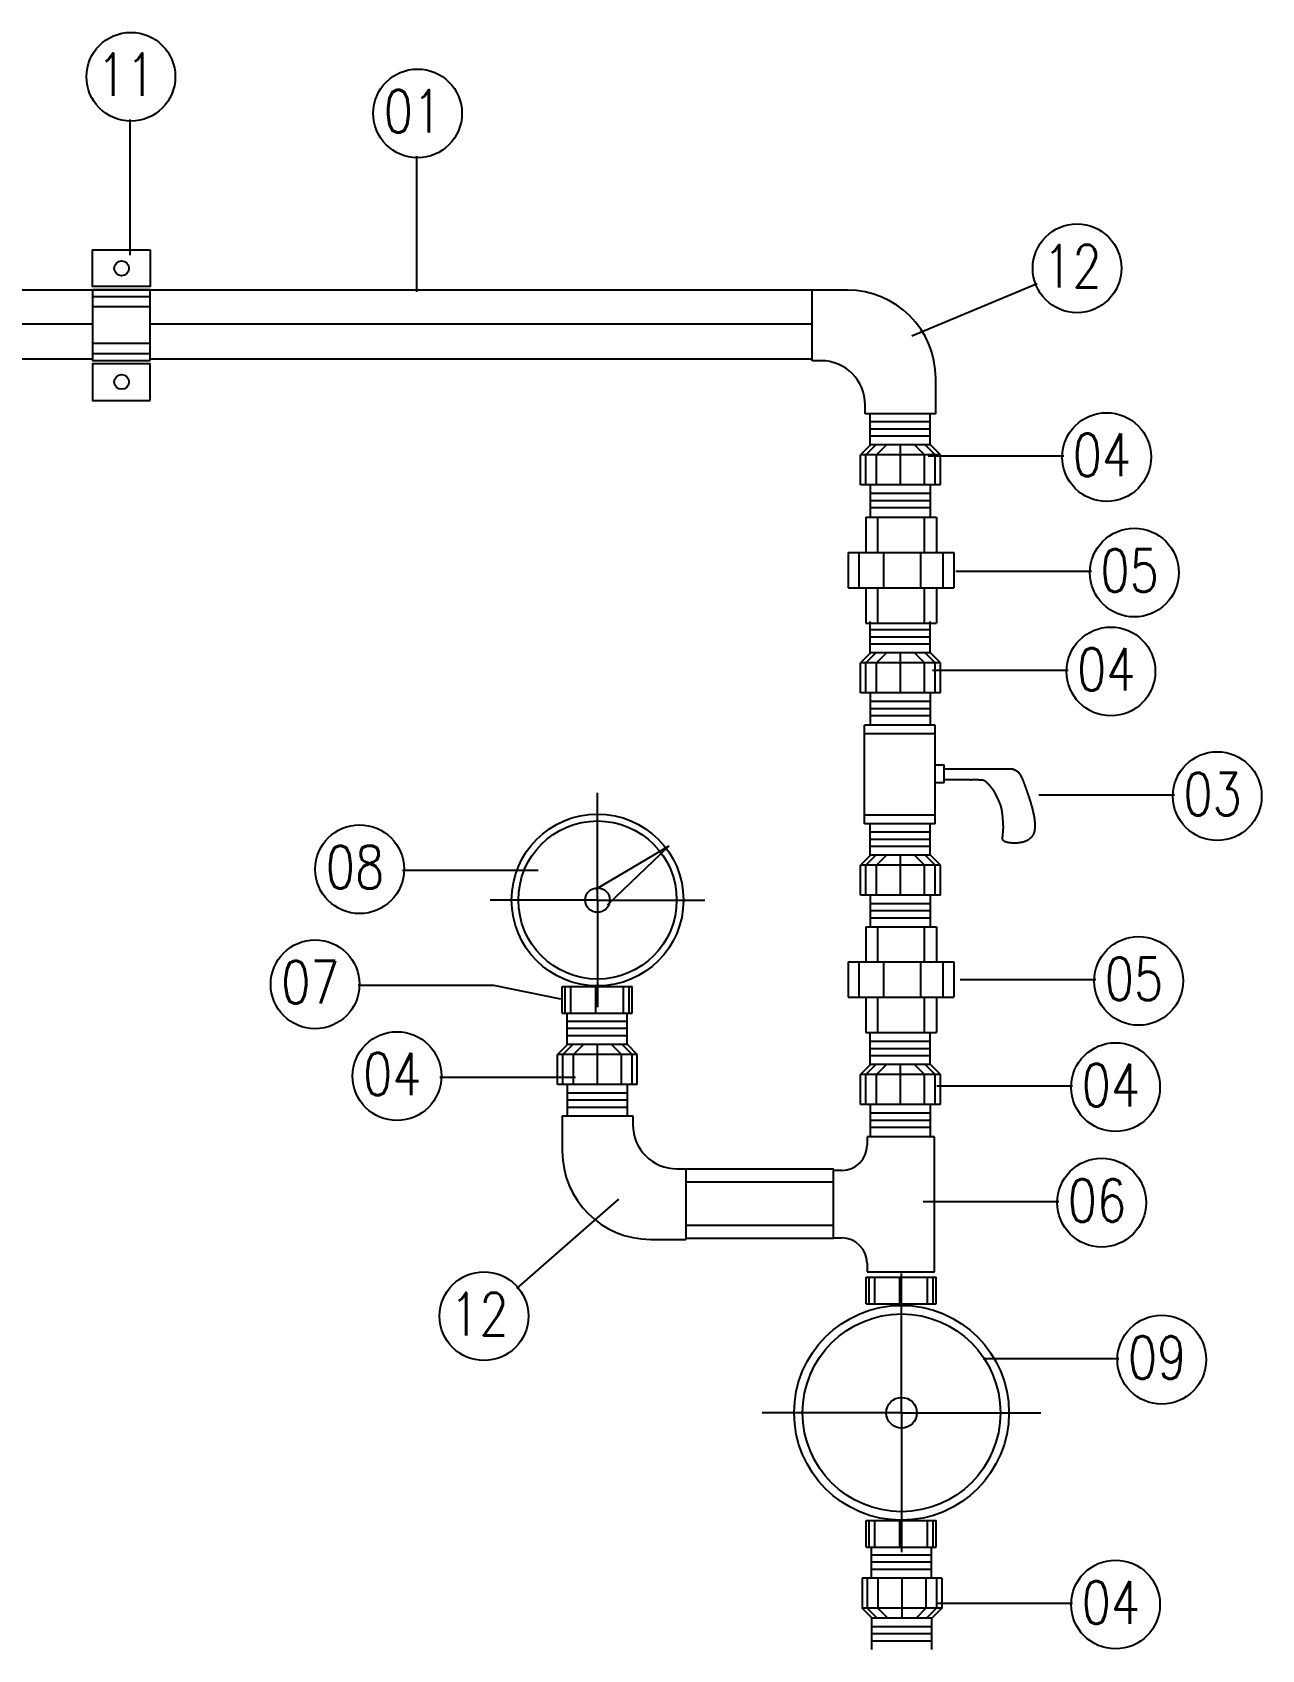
# Model space of a CAD drawing. Header units: millimetres. Extents: x 23536 to 47095, y 9984 to 20154.
# Drawn here: x 23630.24 to 23636.01, y 10004.31 to 10011.9 of the extents above; entities that cross this region are included whole.
import ezdxf

# ---------------------------------------------------------------- set-up
doc = ezdxf.new("R2010")
doc.units = ezdxf.units.MM
doc.header["$LTSCALE"] = 30
doc.header["$MEASUREMENT"] = 0
for name, color, linetype in [('ARQ', 8, 'CONTINUOUS'), ('DIM', 7, 'CONTINUOUS'), ('INC', 7, 'CONTINUOUS'), ('NORMO-INC', 3, 'CONTINUOUS'), ('NORMO-INST', 3, 'CONTINUOUS')]:
    doc.layers.add(name, color=color, linetype=linetype)
doc.styles.add('ROMANS', font='romans.shx', dxfattribs={"height": 0.14})

msp = doc.modelspace()

# ---------------------------------------------------------------- linework, layer by layer
at = {"layer": 'ARQ'}
for p, q in [((23630.7961, 10010.6579), (23630.5254, 10010.6579)), ((23630.7961, 10010.6099), (23630.5254, 10010.6099)), ((23630.5254, 10010.5294), (23629.891, 10010.5294)), ((23633.9034, 10010.5294), (23630.7961, 10010.5294)), ((23630.5254, 10010.4391), (23630.7961, 10010.4391)), ((23630.5254, 10010.3911), (23630.7961, 10010.3911)), ((23634.0042, 10006.5032), (23633.3082, 10006.5032)), ((23634.0042, 10006.2993), (23633.3082, 10006.2993))]:
    msp.add_line(p, q, dxfattribs=at)
for centre in [(23630.6623, 10010.791), (23630.6623, 10010.258)]:
    msp.add_circle(centre, 0.0347, dxfattribs=at)
at = {"layer": 'DIM', "color": 7}
for p, q in [((23634.4567, 10010.0703), (23634.1751, 10010.0703)), ((23634.4567, 10010.0369), (23634.1751, 10010.0369)), ((23634.4567, 10010.0035), (23634.1751, 10010.0035)), ((23634.155, 10009.9156), (23634.2018, 10009.9624)), ((23634.155, 10009.7752), (23634.155, 10009.9156)), ((23634.2048, 10009.9156), (23634.2516, 10009.9624)), ((23634.2048, 10009.7752), (23634.2048, 10009.9156)), ((23634.3176, 10009.7752), (23634.3176, 10009.9624)), ((23634.4304, 10009.9156), (23634.3836, 10009.9624)), ((23634.4304, 10009.7752), (23634.4304, 10009.9156)), ((23634.4803, 10009.9156), (23634.4335, 10009.9624)), ((23634.4803, 10009.7752), (23634.4803, 10009.9156)), ((23634.4567, 10009.7341), (23634.1751, 10009.7341)), ((23634.4567, 10009.7007), (23634.1751, 10009.7007)), ((23634.4567, 10009.6673), (23634.1751, 10009.6673)), ((23634.2094, 10009.6228), (23634.2094, 10009.4572)), ((23634.4282, 10009.6228), (23634.4282, 10009.4572)), ((23634.1216, 10009.4572), (23634.1216, 10009.2916)), ((23634.238, 10009.4572), (23634.238, 10009.2916)), ((23634.4108, 10009.4572), (23634.4108, 10009.2916)), ((23634.516, 10009.4572), (23634.516, 10009.2916)), ((23634.2094, 10009.2916), (23634.2094, 10009.126)), ((23634.4282, 10009.2916), (23634.4282, 10009.126)), ((23634.4567, 10009.094), (23634.1751, 10009.094)), ((23634.4567, 10009.0606), (23634.1751, 10009.0606)), ((23634.155, 10008.9393), (23634.2018, 10008.9861)), ((23634.4567, 10009.0273), (23634.1751, 10009.0273)), ((23634.2048, 10008.9393), (23634.2516, 10008.9861)), ((23634.3176, 10008.7989), (23634.3176, 10008.9861)), ((23634.4304, 10008.9393), (23634.3836, 10008.9861)), ((23634.4803, 10008.9393), (23634.4335, 10008.9861)), ((23634.155, 10008.7989), (23634.155, 10008.9393)), ((23634.2048, 10008.7989), (23634.2048, 10008.9393)), ((23634.4304, 10008.7989), (23634.4304, 10008.9393)), ((23634.4803, 10008.7989), (23634.4803, 10008.9393)), ((23634.4567, 10008.7579), (23634.1751, 10008.7579)), ((23634.4567, 10008.7245), (23634.1751, 10008.7245)), ((23634.4567, 10008.6911), (23634.1751, 10008.6911)), ((23634.4805, 10008.6067), (23634.1493, 10008.6067)), ((23634.4805, 10008.2244), (23634.1493, 10008.2244)), ((23634.4567, 10008.145), (23634.1751, 10008.145)), ((23634.4567, 10008.1116), (23634.1751, 10008.1116)), ((23634.4567, 10008.0782), (23634.1751, 10008.0782)), ((23634.155, 10007.9903), (23634.2018, 10008.0371)), ((23634.2048, 10007.9903), (23634.2516, 10008.0371)), ((23634.3176, 10007.8499), (23634.3176, 10008.0371)), ((23634.4304, 10007.9903), (23634.3836, 10008.0371)), ((23634.4803, 10007.9903), (23634.4335, 10008.0371)), ((23634.155, 10007.8499), (23634.155, 10007.9903)), ((23634.2048, 10007.8499), (23634.2048, 10007.9903)), ((23634.4304, 10007.8499), (23634.4304, 10007.9903)), ((23634.4803, 10007.8499), (23634.4803, 10007.9903)), ((23634.4567, 10007.8088), (23634.1751, 10007.8088)), ((23634.4567, 10007.7754), (23634.1751, 10007.7754)), ((23634.4567, 10007.742), (23634.1751, 10007.742)), ((23634.2094, 10007.7018), (23634.2094, 10007.5362)), ((23634.4282, 10007.7018), (23634.4282, 10007.5362)), ((23634.1216, 10007.5362), (23634.1216, 10007.3706)), ((23634.238, 10007.5362), (23634.238, 10007.3706)), ((23634.4108, 10007.5362), (23634.4108, 10007.3706)), ((23634.516, 10007.5362), (23634.516, 10007.3706)), ((23632.7436, 10007.2961), (23632.7436, 10007.4213)), ((23632.7707, 10007.2961), (23632.7707, 10007.4213)), ((23632.8873, 10007.2961), (23632.8873, 10007.4213)), ((23633.017, 10007.2961), (23633.017, 10007.4213)), ((23633.0441, 10007.2961), (23633.0441, 10007.4213)), ((23634.2094, 10007.3706), (23634.2094, 10007.205)), ((23634.4282, 10007.3706), (23634.4282, 10007.205)), ((23633.0344, 10007.2567), (23632.7528, 10007.2567)), ((23633.0344, 10007.2233), (23632.7528, 10007.2233)), ((23633.0344, 10007.1899), (23632.7528, 10007.1899)), ((23634.4567, 10007.1626), (23634.1751, 10007.1626)), ((23632.7326, 10007.102), (23632.7794, 10007.1488)), ((23632.7326, 10006.9616), (23632.7326, 10007.102)), ((23632.7825, 10007.102), (23632.8293, 10007.1488)), ((23632.7825, 10006.9616), (23632.7825, 10007.102)), ((23632.8953, 10006.9616), (23632.8953, 10007.1488)), ((23633.0081, 10007.102), (23632.9613, 10007.1488)), ((23633.0081, 10006.9616), (23633.0081, 10007.102)), ((23633.058, 10007.102), (23633.0112, 10007.1488)), ((23633.058, 10006.9616), (23633.058, 10007.102)), ((23634.4567, 10007.1292), (23634.1751, 10007.1292)), ((23634.4567, 10007.0958), (23634.1751, 10007.0958)), ((23634.155, 10007.0079), (23634.2018, 10007.0547)), ((23634.155, 10006.8675), (23634.155, 10007.0079)), ((23634.2048, 10007.0079), (23634.2516, 10007.0547)), ((23634.2048, 10006.8675), (23634.2048, 10007.0079)), ((23634.3176, 10006.8675), (23634.3176, 10007.0547)), ((23634.4304, 10007.0079), (23634.3836, 10007.0547)), ((23634.4304, 10006.8675), (23634.4304, 10007.0079)), ((23634.4803, 10007.0079), (23634.4335, 10007.0547)), ((23634.4803, 10006.8675), (23634.4803, 10007.0079)), ((23633.0344, 10006.9205), (23632.7528, 10006.9205)), ((23633.0344, 10006.8872), (23632.7528, 10006.8872)), ((23633.0344, 10006.8538), (23632.7528, 10006.8538)), ((23634.4567, 10006.8265), (23634.1751, 10006.8265)), ((23634.4567, 10006.7931), (23634.1751, 10006.7931)), ((23634.4567, 10006.7597), (23634.1751, 10006.7597)), ((23634.1703, 10005.9318), (23634.1703, 10006.057)), ((23634.1974, 10005.9318), (23634.1974, 10006.057)), ((23634.314, 10005.9318), (23634.314, 10006.057)), ((23634.4437, 10005.9318), (23634.4437, 10006.057)), ((23634.4708, 10005.9318), (23634.4708, 10006.057)), ((23634.1703, 10004.7904), (23634.1703, 10004.9156)), ((23634.1974, 10004.7904), (23634.1974, 10004.9156)), ((23634.314, 10004.7904), (23634.314, 10004.9156)), ((23634.4437, 10004.7904), (23634.4437, 10004.9156)), ((23634.4708, 10004.7904), (23634.4708, 10004.9156)), ((23634.4635, 10004.7527), (23634.1819, 10004.7527)), ((23634.4635, 10004.7193), (23634.1819, 10004.7193)), ((23634.4635, 10004.6859), (23634.1819, 10004.6859)), ((23634.1617, 10004.6449), (23634.1617, 10004.5045)), ((23634.2116, 10004.6449), (23634.2116, 10004.5045)), ((23634.3244, 10004.6449), (23634.3244, 10004.4577)), ((23634.4372, 10004.6449), (23634.4372, 10004.5045)), ((23634.487, 10004.6449), (23634.487, 10004.5045)), ((23634.1617, 10004.5045), (23634.2085, 10004.4577)), ((23634.2116, 10004.5045), (23634.2584, 10004.4577)), ((23634.4372, 10004.5045), (23634.3904, 10004.4577)), ((23634.487, 10004.5045), (23634.4402, 10004.4577)), ((23634.4635, 10004.4166), (23634.1819, 10004.4166)), ((23634.4635, 10004.3832), (23634.1819, 10004.3832)), ((23634.4635, 10004.3498), (23634.1819, 10004.3498))]:
    msp.add_line(p, q, dxfattribs=at)
at = {"layer": 'INC'}
for p, q in [((23633.9034, 10010.6886), (23629.891, 10010.6886)), ((23630.5254, 10010.3647), (23629.891, 10010.3647)), ((23633.9034, 10010.3647), (23630.7961, 10010.3647)), ((23634.0042, 10006.5632), (23633.3057, 10006.5632)), ((23634.0042, 10006.2393), (23633.3082, 10006.2393))]:
    msp.add_line(p, q, dxfattribs=at)
at = {"layer": 'NORMO-INC'}
for p, q in [((23632.8957, 10007.8268), (23632.8957, 10008.3302)), ((23633.2307, 10008.08), (23632.8855, 10007.8761)), ((23633.2307, 10008.08), (23632.941, 10007.8028)), ((23632.8957, 10007.8268), (23632.3924, 10007.8268)), ((23632.8957, 10007.8268), (23633.399, 10007.8268)), ((23632.8957, 10007.8268), (23632.8957, 10007.3235)), ((23634.3224, 10005.4208), (23634.3224, 10006.0751)), ((23634.3224, 10005.4208), (23633.6681, 10005.4208)), ((23634.3224, 10005.4208), (23634.3224, 10004.7664)), ((23634.3224, 10005.4208), (23634.9767, 10005.4208))]:
    msp.add_line(p, q, dxfattribs=at)
at = {"layer": 'NORMO-INST'}
for p, q in [((23630.7014, 10011.4888), (23630.7014, 10010.8522)), ((23632.0469, 10011.3167), (23632.0469, 10010.6802)), ((23634.069, 10010.6886), (23633.9034, 10010.6886)), ((23633.9034, 10010.3574), (23633.9034, 10010.6886)), ((23634.9586, 10010.718), (23634.371, 10010.4732)), ((23633.9448, 10010.3574), (23633.9034, 10010.3574)), ((23634.483, 10010.109), (23634.483, 10010.2746)), ((23634.1518, 10010.109), (23634.1518, 10010.1504)), ((23634.483, 10010.109), (23634.1518, 10010.109)), ((23634.1751, 10009.9624), (23634.1751, 10010.1107)), ((23634.4567, 10009.9624), (23634.4567, 10010.1107)), ((23634.1772, 10009.9624), (23634.1304, 10009.9156)), ((23634.5048, 10009.9156), (23634.1304, 10009.9156)), ((23634.1304, 10009.7752), (23634.1304, 10009.9156)), ((23634.458, 10009.9624), (23634.1772, 10009.9624)), ((23635.0835, 10009.9098), (23634.447, 10009.9098)), ((23634.5048, 10009.9156), (23634.458, 10009.9624)), ((23634.5048, 10009.7752), (23634.5048, 10009.9156)), ((23634.5048, 10009.7752), (23634.1304, 10009.7752)), ((23634.1751, 10009.7753), (23634.1751, 10009.6269)), ((23634.4567, 10009.7753), (23634.4567, 10009.6269)), ((23634.1546, 10009.6241), (23634.4858, 10009.6241)), ((23634.1546, 10009.6228), (23634.1546, 10009.4572)), ((23634.4858, 10009.6228), (23634.4858, 10009.4572)), ((23634.0718, 10009.4572), (23634.5686, 10009.4572)), ((23634.0718, 10009.4572), (23634.0718, 10009.2916)), ((23634.5686, 10009.4572), (23634.5686, 10009.2916)), ((23635.2138, 10009.3679), (23634.5772, 10009.3679)), ((23634.0718, 10009.2916), (23634.5686, 10009.2916)), ((23634.1546, 10009.2916), (23634.1546, 10009.126)), ((23634.4858, 10009.2916), (23634.4858, 10009.126)), ((23634.1751, 10008.9861), (23634.1751, 10009.1345)), ((23634.4567, 10008.9861), (23634.4567, 10009.1345)), ((23634.1546, 10009.126), (23634.4858, 10009.126)), ((23634.1772, 10008.9861), (23634.1304, 10008.9393)), ((23634.458, 10008.9861), (23634.1772, 10008.9861)), ((23634.5048, 10008.9393), (23634.458, 10008.9861)), ((23634.1304, 10008.7989), (23634.1304, 10008.9393)), ((23634.5048, 10008.9393), (23634.1304, 10008.9393)), ((23635.1037, 10008.904), (23634.4671, 10008.904)), ((23634.5048, 10008.7989), (23634.5048, 10008.9393)), ((23634.5048, 10008.7989), (23634.1304, 10008.7989)), ((23634.1751, 10008.799), (23634.1751, 10008.6507)), ((23634.4567, 10008.799), (23634.4567, 10008.6507)), ((23634.1493, 10008.1844), (23634.1493, 10008.6467)), ((23634.4805, 10008.6467), (23634.1493, 10008.6467)), ((23634.4805, 10008.1844), (23634.4805, 10008.6467)), ((23634.4805, 10008.4614), (23634.5219, 10008.4614)), ((23634.5219, 10008.3786), (23634.5219, 10008.4614)), ((23634.4805, 10008.3786), (23634.5219, 10008.3786)), ((23635.6028, 10008.3187), (23634.9663, 10008.3187)), ((23634.4805, 10008.1844), (23634.1493, 10008.1844)), ((23634.1751, 10008.0371), (23634.1751, 10008.1854)), ((23634.4567, 10008.0371), (23634.4567, 10008.1854)), ((23634.1772, 10008.0371), (23634.1304, 10007.9903)), ((23634.458, 10008.0371), (23634.1772, 10008.0371)), ((23634.5048, 10007.9903), (23634.458, 10008.0371)), ((23631.9809, 10007.9672), (23632.6175, 10007.9672)), ((23634.5048, 10007.9903), (23634.1304, 10007.9903)), ((23634.1304, 10007.8499), (23634.1304, 10007.9903)), ((23634.5048, 10007.8499), (23634.5048, 10007.9903)), ((23634.5048, 10007.8499), (23634.1304, 10007.8499)), ((23634.1751, 10007.85), (23634.1751, 10007.7016)), ((23634.4567, 10007.85), (23634.4567, 10007.7016)), ((23634.1546, 10007.7018), (23634.4858, 10007.7018)), ((23634.1546, 10007.7018), (23634.1546, 10007.5362)), ((23634.4858, 10007.7018), (23634.4858, 10007.5362)), ((23634.0718, 10007.5362), (23634.5686, 10007.5362)), ((23634.0718, 10007.5362), (23634.0718, 10007.3706)), ((23634.5686, 10007.5362), (23634.5686, 10007.3706)), ((23631.7718, 10007.427), (23632.4083, 10007.427)), ((23632.4083, 10007.427), (23632.7215, 10007.3632)), ((23632.73, 10007.4213), (23633.0576, 10007.4213)), ((23632.73, 10007.2961), (23632.73, 10007.4213)), ((23633.0576, 10007.2961), (23633.0576, 10007.4213)), ((23635.2339, 10007.4518), (23634.5973, 10007.4518)), ((23634.0718, 10007.3706), (23634.5686, 10007.3706)), ((23634.1546, 10007.3706), (23634.1546, 10007.205)), ((23634.4858, 10007.3706), (23634.4858, 10007.205)), ((23632.73, 10007.2961), (23633.0576, 10007.2961)), ((23632.7528, 10007.1488), (23632.7528, 10007.2971)), ((23633.0344, 10007.1488), (23633.0344, 10007.2971)), ((23634.1546, 10007.205), (23634.4858, 10007.205)), ((23634.1751, 10007.0547), (23634.1751, 10007.2031)), ((23634.4567, 10007.0547), (23634.4567, 10007.2031)), ((23632.7549, 10007.1488), (23632.7081, 10007.102)), ((23633.0825, 10007.102), (23632.7081, 10007.102)), ((23632.7081, 10006.9616), (23632.7081, 10007.102)), ((23633.0357, 10007.1488), (23632.7549, 10007.1488)), ((23633.0825, 10007.102), (23633.0357, 10007.1488)), ((23633.0825, 10006.9616), (23633.0825, 10007.102)), ((23634.1772, 10007.0547), (23634.1304, 10007.0079)), ((23634.1304, 10006.8675), (23634.1304, 10007.0079)), ((23634.5048, 10007.0079), (23634.1304, 10007.0079)), ((23634.458, 10007.0547), (23634.1772, 10007.0547)), ((23634.5048, 10007.0079), (23634.458, 10007.0547)), ((23634.5048, 10006.8675), (23634.5048, 10007.0079)), ((23632.1559, 10006.9961), (23632.7925, 10006.9961)), ((23633.0825, 10006.9616), (23632.7081, 10006.9616)), ((23632.7528, 10006.9617), (23632.7528, 10006.8133)), ((23633.0344, 10006.9617), (23633.0344, 10006.8133)), ((23635.1254, 10006.9533), (23634.4888, 10006.9533)), ((23634.5048, 10006.8675), (23634.1304, 10006.8675)), ((23634.1751, 10006.8676), (23634.1751, 10006.7192)), ((23634.4567, 10006.8676), (23634.4567, 10006.7192)), ((23632.7304, 10006.8138), (23633.0616, 10006.8138)), ((23632.7304, 10006.8138), (23632.7304, 10006.6482)), ((23633.0616, 10006.8138), (23633.0616, 10006.7724)), ((23634.4774, 10006.7163), (23634.1606, 10006.7163)), ((23634.1606, 10006.7163), (23634.1606, 10006.6767)), ((23634.4774, 10006.0827), (23634.4774, 10006.7163)), ((23633.2686, 10006.5654), (23633.31, 10006.5654)), ((23633.31, 10006.5654), (23633.31, 10006.2342)), ((23634.0022, 10006.5579), (23634.0022, 10006.2411)), ((23634.0418, 10006.5579), (23634.0022, 10006.5579)), ((23632.5172, 10006.0037), (23632.9956, 10006.4236)), ((23635.0603, 10006.4114), (23634.4237, 10006.4114)), ((23633.1444, 10006.2342), (23633.31, 10006.2342)), ((23634.0022, 10006.2411), (23634.0418, 10006.2411)), ((23634.1606, 10006.1223), (23634.1606, 10006.0827)), ((23634.1568, 10006.057), (23634.4843, 10006.057)), ((23634.1568, 10005.9318), (23634.1568, 10006.057)), ((23634.1606, 10006.0827), (23634.4774, 10006.0827)), ((23634.4843, 10005.9318), (23634.4843, 10006.057)), ((23634.1568, 10005.9318), (23634.4843, 10005.9318)), ((23635.3424, 10005.6745), (23634.7058, 10005.6745)), ((23634.1568, 10004.9156), (23634.4843, 10004.9156)), ((23634.1568, 10004.7904), (23634.1568, 10004.9156)), ((23634.4843, 10004.7904), (23634.4843, 10004.9156)), ((23634.1568, 10004.7904), (23634.4843, 10004.7904)), ((23634.1819, 10004.6448), (23634.1819, 10004.7932)), ((23634.4635, 10004.6448), (23634.4635, 10004.7932)), ((23634.1372, 10004.6449), (23634.1372, 10004.5045)), ((23634.5116, 10004.6449), (23634.1372, 10004.6449)), ((23634.5116, 10004.6449), (23634.5116, 10004.5045)), ((23634.5116, 10004.5045), (23634.1372, 10004.5045)), ((23634.184, 10004.4577), (23634.1372, 10004.5045)), ((23634.5116, 10004.5045), (23634.4648, 10004.4577)), ((23635.1254, 10004.5257), (23634.4888, 10004.5257)), ((23634.1819, 10004.4577), (23634.1819, 10004.3093)), ((23634.4648, 10004.4577), (23634.184, 10004.4577)), ((23634.4635, 10004.4577), (23634.4635, 10004.3093))]:
    msp.add_line(p, q, dxfattribs=at)
for points in [[(23630.7961, 10010.8782), (23630.7961, 10010.706), (23630.5254, 10010.706), (23630.5254, 10010.8782)], [(23630.7961, 10010.3591), (23630.7961, 10010.6899), (23630.5254, 10010.6899), (23630.5254, 10010.3591)], [(23630.7961, 10010.1707), (23630.7961, 10010.3429), (23630.5254, 10010.3429), (23630.5254, 10010.1707)]]:
    msp.add_lwpolyline(points, close=True, dxfattribs=at)
msp.add_lwpolyline([(23634.521, 10008.4424), (23634.5505, 10008.4424), (23634.5775, 10008.4424), (23634.6022, 10008.4424), (23634.6245, 10008.4424), (23634.6446, 10008.4424), (23634.6626, 10008.4424), (23634.6786, 10008.4424), (23634.6926, 10008.4424), (23634.7049, 10008.4424), (23634.7154, 10008.4424), (23634.7245, 10008.4424), (23634.7324, 10008.4424), (23634.7393, 10008.4424), (23634.7453, 10008.4424), (23634.7507, 10008.4424), (23634.7557, 10008.4424), (23634.7604, 10008.4424), (23634.7649, 10008.4424), (23634.7692, 10008.4424), (23634.7733, 10008.4424), (23634.7772, 10008.4424), (23634.7809, 10008.4424), (23634.7845, 10008.4424), (23634.7878, 10008.4424), (23634.7909, 10008.4424), (23634.7939, 10008.4424), (23634.7968, 10008.4424), (23634.7994, 10008.4424), (23634.8019, 10008.4424), (23634.8043, 10008.4424), (23634.8065, 10008.4424), (23634.8086, 10008.4424), (23634.8105, 10008.4424), (23634.8123, 10008.4424), (23634.814, 10008.4424), (23634.8156, 10008.4424), (23634.8171, 10008.4424), (23634.8184, 10008.4424), (23634.8197, 10008.4424), (23634.8208, 10008.4424), (23634.8219, 10008.4424), (23634.8229, 10008.4424), (23634.8238, 10008.4424), (23634.8246, 10008.4424), (23634.8254, 10008.4424), (23634.8261, 10008.4424), (23634.8267, 10008.4424), (23634.8273, 10008.4424), (23634.8279, 10008.4424), (23634.8284, 10008.4424), (23634.8288, 10008.4424), (23634.8292, 10008.4424), (23634.8296, 10008.4424), (23634.83, 10008.4424), (23634.8304, 10008.4424), (23634.8307, 10008.4424), (23634.831, 10008.4424), (23634.8313, 10008.4424), (23634.8317, 10008.4424), (23634.832, 10008.4424), (23634.8322, 10008.4424), (23634.8325, 10008.4424), (23634.8328, 10008.4424), (23634.8331, 10008.4424), (23634.8334, 10008.4424), (23634.8336, 10008.4424), (23634.8339, 10008.4424), (23634.8341, 10008.4424), (23634.8344, 10008.4424), (23634.8347, 10008.4424), (23634.8349, 10008.4424), (23634.8352, 10008.4424), (23634.8354, 10008.4424), (23634.8356, 10008.4424), (23634.8359, 10008.4424), (23634.8361, 10008.4424), (23634.8364, 10008.4423), (23634.8366, 10008.4423), (23634.8368, 10008.4423), (23634.8371, 10008.4423), (23634.8373, 10008.4423), (23634.8375, 10008.4423), (23634.8377, 10008.4423), (23634.8379, 10008.4423), (23634.8382, 10008.4423), (23634.8384, 10008.4423), (23634.8386, 10008.4423), (23634.8388, 10008.4422), (23634.839, 10008.4422), (23634.8392, 10008.4422), (23634.8394, 10008.4422), (23634.8397, 10008.4422), (23634.8399, 10008.4422), (23634.8401, 10008.4421), (23634.8403, 10008.4421), (23634.8405, 10008.4421), (23634.8407, 10008.4421), (23634.8409, 10008.442), (23634.8411, 10008.442), (23634.8413, 10008.442), (23634.8415, 10008.442), (23634.8417, 10008.4419), (23634.8419, 10008.4419), (23634.8421, 10008.4419), (23634.8423, 10008.4418), (23634.8425, 10008.4418), (23634.8427, 10008.4418), (23634.8429, 10008.4417), (23634.8431, 10008.4417), (23634.8432, 10008.4416), (23634.8434, 10008.4416), (23634.8436, 10008.4416), (23634.8438, 10008.4415), (23634.844, 10008.4415), (23634.8442, 10008.4414), (23634.8444, 10008.4414), (23634.8446, 10008.4413), (23634.8448, 10008.4413), (23634.845, 10008.4412), (23634.8452, 10008.4412), (23634.8454, 10008.4411), (23634.8456, 10008.441), (23634.8458, 10008.441), (23634.846, 10008.4409), (23634.8462, 10008.4408), (23634.8465, 10008.4408), (23634.8467, 10008.4407), (23634.8469, 10008.4406), (23634.8471, 10008.4406), (23634.8473, 10008.4405), (23634.8475, 10008.4404), (23634.8477, 10008.4403), (23634.8479, 10008.4403), (23634.8481, 10008.4402), (23634.8483, 10008.4401), (23634.8485, 10008.44), (23634.8488, 10008.4399), (23634.849, 10008.4399), (23634.8492, 10008.4398), (23634.8494, 10008.4397), (23634.8496, 10008.4396), (23634.8498, 10008.4395), (23634.85, 10008.4394), (23634.8502, 10008.4393), (23634.8505, 10008.4392), (23634.8507, 10008.4391), (23634.8509, 10008.439), (23634.8511, 10008.439), (23634.8513, 10008.4389), (23634.8515, 10008.4388), (23634.8517, 10008.4387), (23634.852, 10008.4386), (23634.8522, 10008.4385), (23634.8524, 10008.4384), (23634.8526, 10008.4383), (23634.8528, 10008.4382), (23634.853, 10008.438), (23634.8533, 10008.4379), (23634.8535, 10008.4378), (23634.8537, 10008.4377), (23634.8539, 10008.4376), (23634.8541, 10008.4375), (23634.8543, 10008.4374), (23634.8545, 10008.4373), (23634.8547, 10008.4372), (23634.855, 10008.4371), (23634.8552, 10008.437), (23634.8554, 10008.4369), (23634.8556, 10008.4367), (23634.8558, 10008.4366), (23634.856, 10008.4365), (23634.8562, 10008.4364), (23634.8564, 10008.4363), (23634.8566, 10008.4362), (23634.8569, 10008.4361), (23634.8571, 10008.436), (23634.8573, 10008.4358), (23634.8575, 10008.4357), (23634.8577, 10008.4356), (23634.8579, 10008.4355), (23634.8581, 10008.4354), (23634.8583, 10008.4353), (23634.8585, 10008.4352), (23634.8587, 10008.435), (23634.8589, 10008.4349), (23634.8591, 10008.4348), (23634.8593, 10008.4347), (23634.8595, 10008.4346), (23634.8597, 10008.4345), (23634.8599, 10008.4344), (23634.8601, 10008.4342), (23634.8603, 10008.4341), (23634.8605, 10008.434), (23634.8607, 10008.4339), (23634.8609, 10008.4338), (23634.861, 10008.4337), (23634.8612, 10008.4335), (23634.8614, 10008.4334), (23634.8616, 10008.4333), (23634.8618, 10008.4332), (23634.862, 10008.4331), (23634.8622, 10008.4329), (23634.8624, 10008.4328), (23634.8626, 10008.4327), (23634.8627, 10008.4326), (23634.8629, 10008.4325), (23634.8631, 10008.4323), (23634.8633, 10008.4322), (23634.8635, 10008.4321), (23634.8637, 10008.432), (23634.8638, 10008.4318), (23634.864, 10008.4317), (23634.8642, 10008.4316), (23634.8644, 10008.4315), (23634.8646, 10008.4313), (23634.8647, 10008.4312), (23634.8649, 10008.4311), (23634.8651, 10008.4309), (23634.8653, 10008.4308), (23634.8655, 10008.4307), (23634.8656, 10008.4305), (23634.8658, 10008.4304), (23634.866, 10008.4303), (23634.8662, 10008.4301), (23634.8663, 10008.43), (23634.8665, 10008.4299), (23634.8667, 10008.4297), (23634.8669, 10008.4296), (23634.867, 10008.4294), (23634.8672, 10008.4293), (23634.8674, 10008.4291), (23634.8676, 10008.429), (23634.8677, 10008.4288), (23634.8679, 10008.4287), (23634.8681, 10008.4285), (23634.8683, 10008.4284), (23634.8684, 10008.4282), (23634.8686, 10008.4281), (23634.8688, 10008.4279), (23634.869, 10008.4278), (23634.8691, 10008.4276), (23634.8693, 10008.4274), (23634.8695, 10008.4273), (23634.8697, 10008.4271), (23634.8698, 10008.427), (23634.87, 10008.4268), (23634.8702, 10008.4266), (23634.8703, 10008.4264), (23634.8705, 10008.4263), (23634.8707, 10008.4261), (23634.8709, 10008.4259), (23634.871, 10008.4257), (23634.8712, 10008.4256), (23634.8714, 10008.4254), (23634.8715, 10008.4252), (23634.8717, 10008.425), (23634.8719, 10008.4248), (23634.8721, 10008.4246), (23634.8722, 10008.4244), (23634.8724, 10008.4242), (23634.8726, 10008.424), (23634.8728, 10008.4239), (23634.8729, 10008.4237), (23634.8731, 10008.4235), (23634.8733, 10008.4233), (23634.8734, 10008.423), (23634.8736, 10008.4228), (23634.8738, 10008.4226), (23634.874, 10008.4224), (23634.8741, 10008.4222), (23634.8743, 10008.422), (23634.8745, 10008.4218), (23634.8746, 10008.4216), (23634.8748, 10008.4214), (23634.875, 10008.4211), (23634.8752, 10008.4209), (23634.8753, 10008.4207), (23634.8755, 10008.4205), (23634.8757, 10008.4202), (23634.8759, 10008.42), (23634.876, 10008.4198), (23634.8762, 10008.4195), (23634.8764, 10008.4193), (23634.8765, 10008.4191), (23634.8767, 10008.4188), (23634.8769, 10008.4186), (23634.8771, 10008.4184), (23634.8772, 10008.4181), (23634.8774, 10008.4179), (23634.8776, 10008.4176), (23634.8778, 10008.4174), (23634.8779, 10008.4171), (23634.8781, 10008.4169), (23634.8783, 10008.4166), (23634.8784, 10008.4164), (23634.8786, 10008.4161), (23634.8788, 10008.4158), (23634.879, 10008.4156), (23634.8791, 10008.4153), (23634.8793, 10008.415), (23634.8795, 10008.4148), (23634.8796, 10008.4145), (23634.8798, 10008.4142), (23634.88, 10008.414), (23634.8802, 10008.4137), (23634.8803, 10008.4134), (23634.8805, 10008.4131), (23634.8807, 10008.4129), (23634.8809, 10008.4126), (23634.881, 10008.4123), (23634.8812, 10008.412), (23634.8814, 10008.4117), (23634.8815, 10008.4114), (23634.8817, 10008.4111), (23634.8819, 10008.4108), (23634.8821, 10008.4105), (23634.8823, 10008.4102), (23634.8824, 10008.4099), (23634.8826, 10008.4095), (23634.8828, 10008.4092), (23634.883, 10008.4088), (23634.8832, 10008.4085), (23634.8834, 10008.4081), (23634.8836, 10008.4077), (23634.8838, 10008.4073), (23634.884, 10008.4069), (23634.8842, 10008.4065), (23634.8844, 10008.406), (23634.8846, 10008.4056), (23634.8849, 10008.4051), (23634.8851, 10008.4046), (23634.8854, 10008.404), (23634.8856, 10008.4035), (23634.8859, 10008.4029), (23634.8861, 10008.4023), (23634.8864, 10008.4017), (23634.8867, 10008.401), (23634.887, 10008.4004), (23634.8873, 10008.3997), (23634.8876, 10008.3989), (23634.8879, 10008.3982), (23634.8882, 10008.3974), (23634.8886, 10008.3965), (23634.8889, 10008.3957), (23634.8893, 10008.3948), (23634.8897, 10008.3938), (23634.89, 10008.3929), (23634.8904, 10008.3919), (23634.8908, 10008.3908), (23634.8913, 10008.3897), (23634.8917, 10008.3886), (23634.8922, 10008.3874), (23634.8926, 10008.3862), (23634.8931, 10008.385), (23634.8936, 10008.3837), (23634.8941, 10008.3823), (23634.8946, 10008.3809), (23634.8952, 10008.3795), (23634.8957, 10008.378), (23634.8963, 10008.3765), (23634.8969, 10008.3749), (23634.8975, 10008.3732), (23634.8981, 10008.3715), (23634.8987, 10008.3698), (23634.8994, 10008.368), (23634.9001, 10008.3661), (23634.9008, 10008.3642), (23634.9015, 10008.3622), (23634.9022, 10008.3602), (23634.903, 10008.3581), (23634.9038, 10008.3559), (23634.9045, 10008.3537), (23634.9054, 10008.3515), (23634.9062, 10008.3491), (23634.9071, 10008.3467), (23634.9079, 10008.3443), (23634.9088, 10008.3417), (23634.9097, 10008.3391), (23634.9107, 10008.3365), (23634.9116, 10008.3338), (23634.9126, 10008.331), (23634.9135, 10008.3282), (23634.9145, 10008.3253), (23634.9155, 10008.3224), (23634.9165, 10008.3195), (23634.9176, 10008.3164), (23634.9186, 10008.3134), (23634.9196, 10008.3103), (23634.9207, 10008.3071), (23634.9217, 10008.3039), (23634.9227, 10008.3007), (23634.9238, 10008.2974), (23634.9248, 10008.2941), (23634.9258, 10008.2908), (23634.9269, 10008.2875), (23634.9279, 10008.2841), (23634.9289, 10008.2807), (23634.9299, 10008.2773), (23634.9309, 10008.2738), (23634.9319, 10008.2704), (23634.9329, 10008.2669), (23634.9338, 10008.2634), (23634.9348, 10008.2599), (23634.9357, 10008.2564), (23634.9366, 10008.2529), (23634.9375, 10008.2494), (23634.9383, 10008.2459), (23634.9391, 10008.2423), (23634.9399, 10008.2388), (23634.9407, 10008.2353), (23634.9415, 10008.2318), (23634.9422, 10008.2283), (23634.9429, 10008.2248), (23634.9435, 10008.2213), (23634.9441, 10008.2179), (23634.9447, 10008.2145), (23634.9453, 10008.211), (23634.9458, 10008.2076), (23634.9462, 10008.2043), (23634.9466, 10008.2009), (23634.947, 10008.1976), (23634.9473, 10008.1943), (23634.9476, 10008.191), (23634.9478, 10008.1878), (23634.948, 10008.1846), (23634.9482, 10008.1815), (23634.9482, 10008.1784), (23634.9482, 10008.1753), (23634.9482, 10008.1723), (23634.9481, 10008.1693), (23634.948, 10008.1664), (23634.9478, 10008.1636), (23634.9475, 10008.1607), (23634.9471, 10008.158), (23634.9467, 10008.1553), (23634.9463, 10008.1527), (23634.9457, 10008.1501), (23634.9451, 10008.1476), (23634.9445, 10008.1451), (23634.9437, 10008.1427), (23634.9429, 10008.1404), (23634.942, 10008.1382), (23634.9411, 10008.136), (23634.9401, 10008.1339), (23634.939, 10008.1318), (23634.9379, 10008.1298), (23634.9367, 10008.1279), (23634.9354, 10008.1261), (23634.9341, 10008.1243), (23634.9327, 10008.1225), (23634.9313, 10008.1209), (23634.9298, 10008.1193), (23634.9283, 10008.1177), (23634.9267, 10008.1162), (23634.9251, 10008.1148), (23634.9234, 10008.1134), (23634.9217, 10008.1121), (23634.9199, 10008.1109), (23634.9181, 10008.1096), (23634.9163, 10008.1085), (23634.9144, 10008.1074), (23634.9125, 10008.1063), (23634.9106, 10008.1053), (23634.9086, 10008.1044), (23634.9066, 10008.1035), (23634.9046, 10008.1026), (23634.9025, 10008.1018), (23634.9005, 10008.1011), (23634.8984, 10008.1004), (23634.8963, 10008.0997), (23634.8942, 10008.099), (23634.892, 10008.0985), (23634.8899, 10008.0979), (23634.8877, 10008.0974), (23634.8856, 10008.0969), (23634.8834, 10008.0965), (23634.8812, 10008.0961), (23634.879, 10008.0957), (23634.8769, 10008.0954), (23634.8747, 10008.0951), (23634.8725, 10008.0948), (23634.8704, 10008.0946), (23634.8682, 10008.0944), (23634.866, 10008.0942), (23634.8639, 10008.0941), (23634.8618, 10008.094), (23634.8597, 10008.0939), (23634.8576, 10008.0938), (23634.8555, 10008.0938), (23634.8534, 10008.0938), (23634.8514, 10008.0938), (23634.8494, 10008.0938), (23634.8474, 10008.0939), (23634.8455, 10008.0939), (23634.8436, 10008.094), (23634.8417, 10008.0941), (23634.8398, 10008.0943), (23634.838, 10008.0944), (23634.8362, 10008.0945), (23634.8345, 10008.0947), (23634.8328, 10008.0949), (23634.8311, 10008.0951), (23634.8295, 10008.0953), (23634.828, 10008.0955), (23634.8264, 10008.0958), (23634.825, 10008.096), (23634.8235, 10008.0962), (23634.8221, 10008.0965), (23634.8208, 10008.0968), (23634.8195, 10008.097), (23634.8183, 10008.0973), (23634.8171, 10008.0976), (23634.8159, 10008.0979), (23634.8148, 10008.0982), (23634.8137, 10008.0985), (23634.8127, 10008.0989), (23634.8117, 10008.0992), (23634.8107, 10008.0995), (23634.8098, 10008.0999), (23634.8089, 10008.1002), (23634.8081, 10008.1006), (23634.8073, 10008.101), (23634.8065, 10008.1013), (23634.8058, 10008.1017), (23634.8051, 10008.1021), (23634.8045, 10008.1025), (23634.8038, 10008.1029), (23634.8032, 10008.1033), (23634.8027, 10008.1037), (23634.8021, 10008.1041), (23634.8016, 10008.1045), (23634.8012, 10008.105), (23634.8007, 10008.1054), (23634.8003, 10008.1058), (23634.7999, 10008.1063), (23634.7995, 10008.1067), (23634.7992, 10008.1072), (23634.7989, 10008.1076), (23634.7986, 10008.1081), (23634.7983, 10008.1086), (23634.7981, 10008.109), (23634.7979, 10008.1095), (23634.7976, 10008.11), (23634.7975, 10008.1105), (23634.7973, 10008.111), (23634.7971, 10008.1115), (23634.797, 10008.112), (23634.7969, 10008.1125), (23634.7968, 10008.113), (23634.7967, 10008.1135), (23634.7966, 10008.114), (23634.7966, 10008.1145), (23634.7965, 10008.115), (23634.7965, 10008.1155), (23634.7965, 10008.1161), (23634.7965, 10008.1166), (23634.7965, 10008.1171), (23634.7965, 10008.1176), (23634.7965, 10008.1182), (23634.7965, 10008.1187), (23634.7965, 10008.1192), (23634.7966, 10008.1198), (23634.7966, 10008.1203), (23634.7966, 10008.1208), (23634.7967, 10008.1214), (23634.7967, 10008.1219), (23634.7968, 10008.1225), (23634.7968, 10008.123), (23634.7969, 10008.1236), (23634.7969, 10008.1241), (23634.797, 10008.1247), (23634.7971, 10008.1252), (23634.7971, 10008.1257), (23634.7972, 10008.1263), (23634.7972, 10008.1268), (23634.7973, 10008.1274), (23634.7973, 10008.1279), (23634.7974, 10008.1285), (23634.7975, 10008.129), (23634.7975, 10008.1296), (23634.7976, 10008.1301), (23634.7976, 10008.1307), (23634.7977, 10008.1312), (23634.7977, 10008.1318), (23634.7978, 10008.1323), (23634.7978, 10008.1329), (23634.7979, 10008.1334), (23634.798, 10008.134), (23634.798, 10008.1345), (23634.7981, 10008.1351), (23634.7981, 10008.1356), (23634.7982, 10008.1362), (23634.7982, 10008.1367), (23634.7983, 10008.1372), (23634.7983, 10008.1378), (23634.7984, 10008.1383), (23634.7984, 10008.1389), (23634.7985, 10008.1394), (23634.7985, 10008.1399), (23634.7986, 10008.1405), (23634.7986, 10008.141), (23634.7987, 10008.1415), (23634.7987, 10008.142), (23634.7988, 10008.1426), (23634.7988, 10008.1431), (23634.7989, 10008.1436), (23634.7989, 10008.1441), (23634.799, 10008.1446), (23634.799, 10008.1451), (23634.7991, 10008.1457), (23634.7991, 10008.1462), (23634.7991, 10008.1467), (23634.7992, 10008.1472), (23634.7992, 10008.1477), (23634.7993, 10008.1482), (23634.7993, 10008.1487), (23634.7994, 10008.1491), (23634.7994, 10008.1496), (23634.7994, 10008.1501), (23634.7995, 10008.1506), (23634.7995, 10008.1511), (23634.7996, 10008.1515), (23634.7996, 10008.152), (23634.7996, 10008.1525), (23634.7997, 10008.1529), (23634.7997, 10008.1534), (23634.7997, 10008.1539), (23634.7998, 10008.1543), (23634.7998, 10008.1548), (23634.7998, 10008.1552), (23634.7999, 10008.1556), (23634.7999, 10008.1561), (23634.7999, 10008.1565), (23634.7999, 10008.1569), (23634.8, 10008.1573), (23634.8, 10008.1578), (23634.8, 10008.1582), (23634.8, 10008.1586), (23634.8001, 10008.159), (23634.8001, 10008.1594), (23634.8001, 10008.1598), (23634.8001, 10008.1602), (23634.8001, 10008.1606), (23634.8002, 10008.161), (23634.8002, 10008.1614), (23634.8002, 10008.1618), (23634.8002, 10008.1622), (23634.8002, 10008.1625), (23634.8002, 10008.1629), (23634.8003, 10008.1633), (23634.8003, 10008.1637), (23634.8003, 10008.1641), (23634.8003, 10008.1644), (23634.8003, 10008.1648), (23634.8003, 10008.1652), (23634.8003, 10008.1656), (23634.8003, 10008.166), (23634.8003, 10008.1663), (23634.8003, 10008.1667), (23634.8003, 10008.1671), (23634.8003, 10008.1675), (23634.8003, 10008.1678), (23634.8003, 10008.1682), (23634.8003, 10008.1686), (23634.8003, 10008.169), (23634.8003, 10008.1694), (23634.8003, 10008.1698), (23634.8003, 10008.1702), (23634.8003, 10008.1705), (23634.8003, 10008.1709), (23634.8003, 10008.1713), (23634.8003, 10008.1717), (23634.8003, 10008.1721), (23634.8003, 10008.1725), (23634.8003, 10008.1729), (23634.8003, 10008.1734), (23634.8003, 10008.1738), (23634.8003, 10008.1742), (23634.8002, 10008.1746), (23634.8002, 10008.175), (23634.8002, 10008.1755), (23634.8002, 10008.1759), (23634.8002, 10008.1763), (23634.8002, 10008.1768), (23634.8001, 10008.1772), (23634.8001, 10008.1777), (23634.8001, 10008.1781), (23634.8001, 10008.1786), (23634.8001, 10008.1791), (23634.8, 10008.1796), (23634.8, 10008.18), (23634.8, 10008.1805), (23634.8, 10008.181), (23634.7999, 10008.1815), (23634.7999, 10008.182), (23634.7999, 10008.1825), (23634.7999, 10008.1831), (23634.7998, 10008.1836), (23634.7998, 10008.1841), (23634.7998, 10008.1847), (23634.7997, 10008.1852), (23634.7997, 10008.1858), (23634.7997, 10008.1863), (23634.7996, 10008.1869), (23634.7996, 10008.1874), (23634.7996, 10008.188), (23634.7995, 10008.1886), (23634.7995, 10008.1892), (23634.7994, 10008.1898), (23634.7994, 10008.1904), (23634.7994, 10008.191), (23634.7993, 10008.1916), (23634.7993, 10008.1922), (23634.7992, 10008.1928), (23634.7992, 10008.1934), (23634.7991, 10008.194), (23634.7991, 10008.1946), (23634.7991, 10008.1953), (23634.799, 10008.1959), (23634.799, 10008.1965), (23634.7989, 10008.1972), (23634.7989, 10008.1978), (23634.7988, 10008.1984), (23634.7988, 10008.1991), (23634.7987, 10008.1997), (23634.7987, 10008.2003), (23634.7986, 10008.201), (23634.7986, 10008.2016), (23634.7985, 10008.2023), (23634.7985, 10008.2029), (23634.7984, 10008.2036), (23634.7984, 10008.2042), (23634.7983, 10008.2049), (23634.7983, 10008.2055), (23634.7982, 10008.2062), (23634.7982, 10008.2068), (23634.7981, 10008.2074), (23634.7981, 10008.2081), (23634.798, 10008.2087), (23634.798, 10008.2094), (23634.7979, 10008.21), (23634.7978, 10008.2107), (23634.7978, 10008.2113), (23634.7977, 10008.2119), (23634.7977, 10008.2126), (23634.7976, 10008.2132), (23634.7976, 10008.2138), (23634.7975, 10008.2144), (23634.7975, 10008.2151), (23634.7974, 10008.2157), (23634.7973, 10008.2163), (23634.7973, 10008.2169), (23634.7972, 10008.2175), (23634.7972, 10008.2181), (23634.7971, 10008.2187), (23634.7971, 10008.2193), (23634.797, 10008.2199), (23634.7969, 10008.2205), (23634.7969, 10008.2211), (23634.7968, 10008.2216), (23634.7968, 10008.2222), (23634.7967, 10008.2228), (23634.7967, 10008.2233), (23634.7966, 10008.2239), (23634.7965, 10008.2245), (23634.7965, 10008.225), (23634.7964, 10008.2255), (23634.7964, 10008.2261), (23634.7963, 10008.2266), (23634.7963, 10008.2271), (23634.7962, 10008.2277), (23634.7961, 10008.2282), (23634.7961, 10008.2287), (23634.796, 10008.2292), (23634.796, 10008.2297), (23634.7959, 10008.2302), (23634.7958, 10008.2307), (23634.7958, 10008.2312), (23634.7957, 10008.2317), (23634.7957, 10008.2321), (23634.7956, 10008.2326), (23634.7956, 10008.2331), (23634.7955, 10008.2336), (23634.7954, 10008.234), (23634.7954, 10008.2345), (23634.7953, 10008.2349), (23634.7953, 10008.2354), (23634.7952, 10008.2358), (23634.7952, 10008.2363), (23634.7951, 10008.2367), (23634.795, 10008.2372), (23634.795, 10008.2376), (23634.7949, 10008.238), (23634.7949, 10008.2385), (23634.7948, 10008.2389), (23634.7948, 10008.2393), (23634.7947, 10008.2397), (23634.7946, 10008.2401), (23634.7946, 10008.2405), (23634.7945, 10008.2409), (23634.7945, 10008.2414), (23634.7944, 10008.2418), (23634.7944, 10008.2421), (23634.7943, 10008.2425), (23634.7942, 10008.2429), (23634.7942, 10008.2433), (23634.7941, 10008.2437), (23634.7941, 10008.2441), (23634.794, 10008.2445), (23634.794, 10008.2448), (23634.7939, 10008.2452), (23634.7938, 10008.2456), (23634.7938, 10008.246), (23634.7937, 10008.2463), (23634.7937, 10008.2467), (23634.7936, 10008.2471), (23634.7936, 10008.2474), (23634.7935, 10008.2478), (23634.7934, 10008.2481), (23634.7934, 10008.2485), (23634.7933, 10008.2488), (23634.7933, 10008.2492), (23634.7932, 10008.2495), (23634.7931, 10008.2499), (23634.7931, 10008.2502), (23634.793, 10008.2506), (23634.793, 10008.2509), (23634.7929, 10008.2513), (23634.7929, 10008.2516), (23634.7928, 10008.2519), (23634.7927, 10008.2523), (23634.7927, 10008.2526), (23634.7926, 10008.2529), (23634.7926, 10008.2533), (23634.7925, 10008.2536), (23634.7924, 10008.2539), (23634.7924, 10008.2543), (23634.7923, 10008.2546), (23634.7922, 10008.2549), (23634.7922, 10008.2553), (23634.7921, 10008.2556), (23634.7921, 10008.2559), (23634.792, 10008.2563), (23634.7919, 10008.2566), (23634.7918, 10008.2569), (23634.7918, 10008.2573), (23634.7917, 10008.2576), (23634.7916, 10008.2579), (23634.7916, 10008.2583), (23634.7915, 10008.2586), (23634.7914, 10008.2589), (23634.7913, 10008.2593), (23634.7912, 10008.2596), (23634.7912, 10008.26), (23634.7911, 10008.2603), (23634.791, 10008.2607), (23634.7909, 10008.261), (23634.7908, 10008.2613), (23634.7907, 10008.2617), (23634.7906, 10008.2621), (23634.7905, 10008.2624), (23634.7904, 10008.2628), (23634.7903, 10008.2631), (23634.7902, 10008.2635), (23634.7901, 10008.2639), (23634.79, 10008.2642), (23634.7899, 10008.2646), (23634.7898, 10008.265), (23634.7897, 10008.2653), (23634.7896, 10008.2657), (23634.7895, 10008.2661), (23634.7893, 10008.2665), (23634.7892, 10008.2669), (23634.7891, 10008.2673), (23634.789, 10008.2677), (23634.7888, 10008.2681), (23634.7887, 10008.2685), (23634.7885, 10008.2689), (23634.7884, 10008.2693), (23634.7883, 10008.2697), (23634.7881, 10008.2702), (23634.788, 10008.2706), (23634.7878, 10008.271), (23634.7876, 10008.2715), (23634.7875, 10008.2719), (23634.7873, 10008.2723), (23634.7872, 10008.2728), (23634.787, 10008.2733), (23634.7868, 10008.2737), (23634.7866, 10008.2742), (23634.7865, 10008.2747), (23634.7863, 10008.2751), (23634.7861, 10008.2756), (23634.7859, 10008.2761), (23634.7857, 10008.2766), (23634.7855, 10008.2771), (23634.7853, 10008.2776), (23634.7851, 10008.2781), (23634.7849, 10008.2786), (23634.7847, 10008.2791), (23634.7845, 10008.2796), (23634.7843, 10008.2802), (23634.784, 10008.2807), (23634.7838, 10008.2812), (23634.7836, 10008.2818), (23634.7834, 10008.2823), (23634.7831, 10008.2828), (23634.7829, 10008.2834), (23634.7827, 10008.2839), (23634.7824, 10008.2845), (23634.7822, 10008.285), (23634.782, 10008.2856), (23634.7817, 10008.2862), (23634.7815, 10008.2867), (23634.7812, 10008.2873), (23634.781, 10008.2879), (23634.7807, 10008.2884), (23634.7805, 10008.289), (23634.7802, 10008.2896), (23634.78, 10008.2902), (23634.7797, 10008.2907), (23634.7794, 10008.2913), (23634.7792, 10008.2919), (23634.7789, 10008.2925), (23634.7786, 10008.2931), (23634.7784, 10008.2937), (23634.7781, 10008.2943), (23634.7778, 10008.2949), (23634.7776, 10008.2955), (23634.7773, 10008.2961), (23634.777, 10008.2967), (23634.7768, 10008.2973), (23634.7765, 10008.2979), (23634.7762, 10008.2985), (23634.7759, 10008.2991), (23634.7756, 10008.2997), (23634.7754, 10008.3003), (23634.7751, 10008.3009), (23634.7748, 10008.3015), (23634.7745, 10008.3021), (23634.7742, 10008.3027), (23634.774, 10008.3033), (23634.7737, 10008.3039), (23634.7734, 10008.3045), (23634.7731, 10008.3051), (23634.7728, 10008.3057), (23634.7725, 10008.3063), (23634.7722, 10008.3069), (23634.772, 10008.3075), (23634.7717, 10008.3082), (23634.7714, 10008.3088), (23634.7711, 10008.3094), (23634.7708, 10008.31), (23634.7705, 10008.3106), (23634.7702, 10008.3112), (23634.7699, 10008.3118), (23634.7697, 10008.3124), (23634.7694, 10008.313), (23634.7691, 10008.3136), (23634.7688, 10008.3141), (23634.7685, 10008.3147), (23634.7682, 10008.3153), (23634.7679, 10008.3159), (23634.7676, 10008.3165), (23634.7674, 10008.3171), (23634.7671, 10008.3177), (23634.7668, 10008.3183), (23634.7665, 10008.3189), (23634.7662, 10008.3194), (23634.7659, 10008.32), (23634.7656, 10008.3206), (23634.7654, 10008.3212), (23634.7651, 10008.3217), (23634.7648, 10008.3223), (23634.7645, 10008.3229), (23634.7642, 10008.3234), (23634.7639, 10008.324), (23634.7636, 10008.3246), (23634.7633, 10008.3251), (23634.7631, 10008.3257), (23634.7628, 10008.3262), (23634.7625, 10008.3268), (23634.7622, 10008.3273), (23634.7619, 10008.3279), (23634.7616, 10008.3284), (23634.7613, 10008.329), (23634.761, 10008.3295), (23634.7608, 10008.33), (23634.7605, 10008.3306), (23634.7602, 10008.3311), (23634.7599, 10008.3316), (23634.7596, 10008.3322), (23634.7593, 10008.3327), (23634.759, 10008.3332), (23634.7587, 10008.3337), (23634.7585, 10008.3342), (23634.7582, 10008.3347), (23634.7579, 10008.3352), (23634.7576, 10008.3357), (23634.7573, 10008.3362), (23634.757, 10008.3367), (23634.7567, 10008.3372), (23634.7564, 10008.3377), (23634.7562, 10008.3382), (23634.7559, 10008.3387), (23634.7556, 10008.3391), (23634.7553, 10008.3396), (23634.755, 10008.3401), (23634.7547, 10008.3405), (23634.7544, 10008.341), (23634.7542, 10008.3414), (23634.7539, 10008.3419), (23634.7536, 10008.3423), (23634.7533, 10008.3428), (23634.753, 10008.3432), (23634.7527, 10008.3437), (23634.7524, 10008.3441), (23634.7521, 10008.3445), (23634.7519, 10008.3449), (23634.7516, 10008.3453), (23634.7513, 10008.3458), (23634.751, 10008.3462), (23634.7507, 10008.3466), (23634.7504, 10008.347), (23634.7501, 10008.3474), (23634.7499, 10008.3478), (23634.7496, 10008.3481), (23634.7493, 10008.3485), (23634.749, 10008.3489), (23634.7487, 10008.3493), (23634.7484, 10008.3497), (23634.7481, 10008.35), (23634.7479, 10008.3504), (23634.7476, 10008.3507), (23634.7473, 10008.3511), (23634.747, 10008.3515), (23634.7467, 10008.3518), (23634.7465, 10008.3522), (23634.7462, 10008.3525), (23634.7459, 10008.3528), (23634.7456, 10008.3532), (23634.7453, 10008.3535), (23634.7451, 10008.3539), (23634.7448, 10008.3542), (23634.7445, 10008.3545), (23634.7442, 10008.3548), (23634.744, 10008.3552), (23634.7437, 10008.3555), (23634.7434, 10008.3558), (23634.7431, 10008.3561), (23634.7429, 10008.3564), (23634.7426, 10008.3567), (23634.7423, 10008.357), (23634.7421, 10008.3573), (23634.7418, 10008.3576), (23634.7415, 10008.3579), (23634.7413, 10008.3582), (23634.741, 10008.3585), (23634.7408, 10008.3588), (23634.7405, 10008.3591), (23634.7402, 10008.3594), (23634.74, 10008.3597), (23634.7397, 10008.36), (23634.7395, 10008.3602), (23634.7392, 10008.3605), (23634.739, 10008.3608), (23634.7387, 10008.3611), (23634.7385, 10008.3613), (23634.7382, 10008.3616), (23634.738, 10008.3619), (23634.7377, 10008.3622), (23634.7375, 10008.3624), (23634.7372, 10008.3627), (23634.737, 10008.363), (23634.7368, 10008.3632), (23634.7365, 10008.3635), (23634.7363, 10008.3638), (23634.736, 10008.364), (23634.7358, 10008.3643), (23634.7356, 10008.3645), (23634.7354, 10008.3648), (23634.7351, 10008.365), (23634.7349, 10008.3653), (23634.7347, 10008.3656), (23634.7344, 10008.3658), (23634.7342, 10008.3661), (23634.734, 10008.3663), (23634.7338, 10008.3666), (23634.7336, 10008.3668), (23634.7333, 10008.3671), (23634.7331, 10008.3673), (23634.7329, 10008.3676), (23634.7327, 10008.3678), (23634.7325, 10008.3681), (23634.7323, 10008.3683), (23634.732, 10008.3685), (23634.7318, 10008.3688), (23634.7316, 10008.369), (23634.7313, 10008.3693), (23634.7311, 10008.3696), (23634.7307, 10008.37), (23634.7303, 10008.3704), (23634.7299, 10008.3709), (23634.7294, 10008.3714), (23634.7287, 10008.3721), (23634.728, 10008.3728), (23634.7273, 10008.3736), (23634.7265, 10008.3744), (23634.7256, 10008.3752), (23634.7247, 10008.3761), (23634.7238, 10008.3769), (23634.7229, 10008.3778), (23634.7219, 10008.3786), (23634.721, 10008.3793), (23634.7201, 10008.3801), (23634.7192, 10008.3808), (23634.7183, 10008.3814), (23634.7174, 10008.3821), (23634.7165, 10008.3827), (23634.7157, 10008.3833), (23634.7149, 10008.3839), (23634.7141, 10008.3844), (23634.7133, 10008.385), (23634.7125, 10008.3855), (23634.7117, 10008.3859), (23634.711, 10008.3864), (23634.7103, 10008.3868), (23634.7095, 10008.3871), (23634.7088, 10008.3874), (23634.7081, 10008.3877), (23634.7074, 10008.388), (23634.7068, 10008.3882), (23634.7061, 10008.3884), (23634.7054, 10008.3886), (23634.7048, 10008.3887), (23634.7042, 10008.3889), (23634.7035, 10008.3891), (23634.7028, 10008.3892), (23634.7019, 10008.3894), (23634.7006, 10008.3895), (23634.699, 10008.3897), (23634.6969, 10008.3898), (23634.6941, 10008.3899), (23634.6907, 10008.39), (23634.6864, 10008.39), (23634.6816, 10008.3901), (23634.6763, 10008.3901), (23634.6709, 10008.3901), (23634.6654, 10008.3901), (23634.66, 10008.3901), (23634.6551, 10008.3901), (23634.6507, 10008.39), (23634.647, 10008.39), (23634.644, 10008.3901), (23634.6414, 10008.3901), (23634.6392, 10008.3901), (23634.6373, 10008.3901), (23634.6355, 10008.3902), (23634.6337, 10008.3902), (23634.6318, 10008.3902), (23634.6296, 10008.3903), (23634.6271, 10008.3903), (23634.6243, 10008.3904), (23634.6211, 10008.3904), (23634.6176, 10008.3904), (23634.6136, 10008.3905), (23634.6093, 10008.3905), (23634.6044, 10008.3906), (23634.5991, 10008.3906), (23634.5929, 10008.3907), (23634.5857, 10008.3907), (23634.5769, 10008.3908), (23634.5664, 10008.3908), (23634.5538, 10008.3908), (23634.5388, 10008.3909), (23634.521, 10008.3909)], dxfattribs=at)
for centre, radius in [((23630.7059, 10011.69), 0.2083), ((23632.0513, 10011.518), 0.2083), ((23635.1462, 10010.7912), 0.2083), ((23635.2848, 10009.9053), 0.2083), ((23635.415, 10009.3634), 0.2083), ((23635.305, 10008.8995), 0.2083), ((23635.8041, 10008.3143), 0.2083), ((23632.8957, 10007.8268), 0.4032), ((23631.7796, 10007.9716), 0.2083), ((23632.8957, 10007.8268), 0.3712), ((23632.8957, 10007.8268), 0.0576), ((23632.8957, 10007.8268), 0.0576), ((23631.5705, 10007.4315), 0.2083), ((23635.4352, 10007.4473), 0.2083), ((23631.9546, 10007.0006), 0.2083), ((23635.3267, 10006.9488), 0.2083), ((23635.2616, 10006.4069), 0.2083), ((23632.363, 10005.8742), 0.2083), ((23634.3224, 10005.4208), 0.504), ((23634.3224, 10005.4208), 0.464), ((23635.5437, 10005.67), 0.2083), ((23634.3224, 10005.4208), 0.072), ((23635.3267, 10004.5212), 0.2083)]:
    msp.add_circle(centre, radius, dxfattribs=at)
for centre, radius, start, end in [((23634.069, 10010.2746), 0.414, 0, 90), ((23633.9448, 10010.1504), 0.207, 0, 90), ((23633.2686, 10006.7724), 0.207, 180, 270), ((23633.1444, 10006.6482), 0.414, 180, 270), ((23634.0418, 10006.6767), 0.1188, 270, 0), ((23634.0418, 10006.1223), 0.1188, 0, 90)]:
    msp.add_arc(centre, radius, start, end, dxfattribs=at)

# ---------------------------------------------------------------- texts
at = {"layer": 'DIM', "color": 7, "style": 'ROMANS', "width": 0.8}
for s, p in [('11', (23630.5467, 10011.6)), ('01', (23631.8922, 10011.4279)), ('12', (23634.987, 10010.7011)), ('04', (23635.1257, 10009.8152)), ('05', (23635.2559, 10009.2733)), ('04', (23635.1458, 10008.8094)), ('03', (23635.6449, 10008.2242)), ('08', (23631.6205, 10007.8815)), ('07', (23631.4113, 10007.3414)), ('05', (23635.276, 10007.3572)), ('04', (23631.7955, 10006.9105)), ('04', (23635.1675, 10006.8587)), ('06', (23635.1024, 10006.3168)), ('12', (23632.2038, 10005.7841)), ('09', (23635.3845, 10005.5799)), ('04', (23635.1675, 10004.4311))]:
    msp.add_text(s, height=0.2, dxfattribs=at).set_placement(p)

doc.saveas('drawing.dxf')
